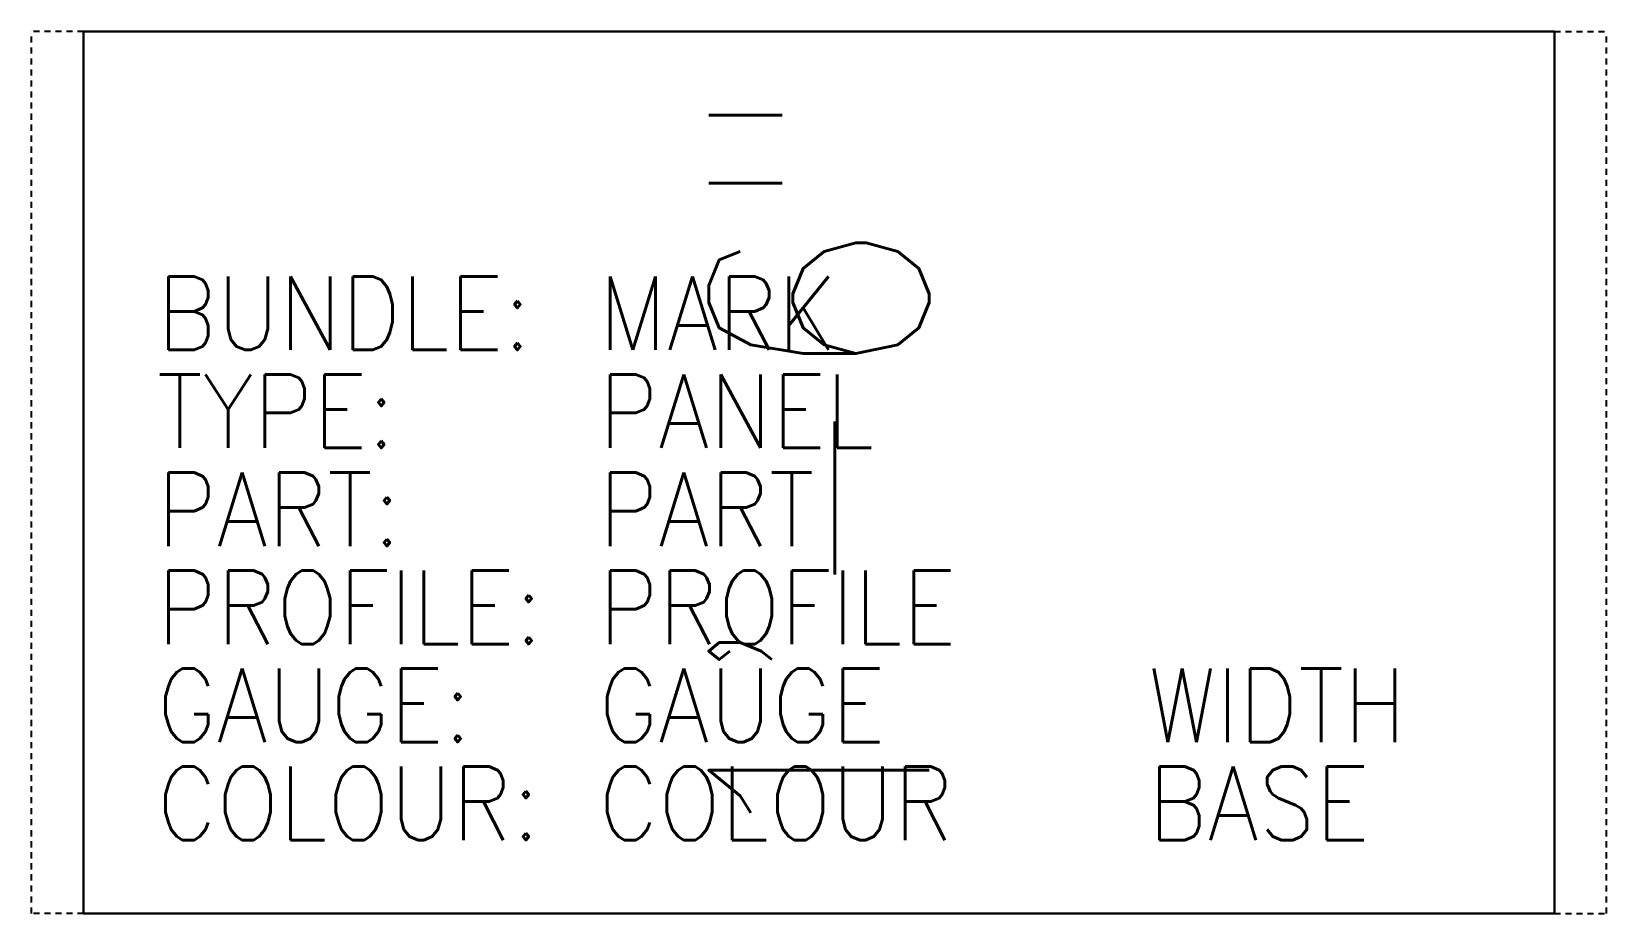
# Model space of a CAD drawing. Header units: inches. Extents: x -1.1 to 31.1, y 0 to 18.
import ezdxf

# ---------------------------------------------------------------- set-up
doc = ezdxf.new("R2010")
doc.units = ezdxf.units.IN
doc.header["$MEASUREMENT"] = 0
doc.linetypes.add('HIDDEN2', pattern=[0.1875, 0.125, -0.0625])
doc.layers.add('Panel', color=7, linetype='Continuous')
doc.layers.add('Panel-Dim', color=2, linetype='Continuous')
for name, color, linetype, plot in [('Panel-Colour', 7, 'Continuous', False), ('Panel-Edge', 156, 'HIDDEN2', False), ('Panel-Properties', 4, 'Continuous', False)]:
    doc.layers.add(name, color=color, linetype=linetype, plot=plot)
doc.styles.add('PanelT', font='simplex.shx', dxfattribs={"width": 0.9})
doc.dimstyles.new('Panel-Dim', dxfattribs={"dimscale": 48, "dimtxt": 0.09375, "dimasz": 0.09375, "dimexe": 0.09375, "dimexo": 0.09375, "dimgap": 0.046875, "dimtad": 0, "dimdec": 4, "dimzin": 3, "dimdsep": 46, "dimlunit": 4, "dimtxsty": 'PanelT', "dimcen": 0.09, "dimse1": 1, "dimse2": 1, "dimsd1": 1, "dimsd2": 1, "dimclrd": 1, "dimclre": 1, "dimclrt": 256, "dimadec": 0, "dimazin": 0, "dimtfac": 1, "dimtdec": 4, "dimtix": 1, "dimtmove": 2, "dimatfit": 3, "dimfxl": 1, "dimfrac": 1, "dimtolj": 1, "dimtzin": 0, "dimarcsym": 0})

# ---------------------------------------------------------------- blocks, each defined once
blk = doc.blocks.new('*D0')
at = {"layer": 'Defpoints', "color": 0, "transparency": 16777216}
for p in [(15, 18), (15, 18), (15, 0)]:
    blk.add_point(p, dxfattribs=at)
at = {"layer": 'Panel-Dim', "transparency": 16777216, "insert": (15, 9), "char_height": 4.5, "attachment_point": 5, "rotation": 90, "style": 'PanelT'}
blk.add_mtext('\\A1;1\'-6"', dxfattribs=at)

msp = doc.modelspace()

# ---------------------------------------------------------------- linework, layer by layer
at = {"layer": 'Panel', "linetype": 'Continuous'}
for p, q in [((0, 18), (30, 18)), ((0, 0), (0, 18)), ((30, 18), (30, 0)), ((30, 0), (0, 0))]:
    msp.add_line(p, q, dxfattribs=at)
at = {"layer": 'Panel-Colour', "color": 0}
msp.add_lwpolyline([(0, 0), (30, 0), (30, 18), (0, 18)], close=True, dxfattribs=at)
at = {"layer": 'Panel-Edge', "color": 250}
for p, q in [((-1.0625, 0), (-1.0625, 18)), ((0, 18), (-1.0625, 18)), ((30, 18), (31.0625, 18)), ((31.0625, 0), (31.0625, 18)), ((0, 0), (-1.0625, 0)), ((30, 0), (31.0625, 0))]:
    msp.add_line(p, q, dxfattribs=at)

# ---------------------------------------------------------------- texts
at = {"layer": 'Panel-Properties', "style": 'PanelT', "width": 0.9}
for s, p in [('BUNDLE:', (1.5, 11.5)), ('TYPE:', (1.5, 9.5)), ('PART:', (1.5, 7.5)), ('PROFILE:', (1.5, 5.5)), ('GAUGE:', (1.5, 3.5)), ('COLOUR:', (1.5, 1.5))]:
    msp.add_text(s, height=1.5, dxfattribs=at).set_placement(p)
for tag, p, s, flags in [('MARK', (10.50881, 11.5), '', 8), ('PANEL', (10.50881, 9.5), 'StrucSeal', 10), ('PART', (10.50881, 7.5), '', 8), ('PROFILE', (10.50881, 5.5), '', 8), ('GAUGE', (10.50881, 3.5), '', 8), ('WIDTH', (21.71306, 3.5), '30', 11), ('COLOUR', (10.50881, 1.5), '', 8), ('BASE', (21.71306, 1.5), '', 9)]:
    msp.add_attdef(tag, p, s, height=1.5, dxfattribs=dict(at, flags=flags))

# ---------------------------------------------------------------- dimensions: what is measured, and where the dimension line sits
at = {"layer": 'Panel-Dim'}
dim = msp.add_linear_dim(base=(15, 18), p1=(15, 0), p2=(15, 18), angle=90, dimstyle='Panel-Dim', dxfattribs=at)
dim.commit()
dim.dimension.update_dxf_attribs({"geometry": '*D0', "text_midpoint": (15, 9)})

doc.saveas('drawing.dxf')
